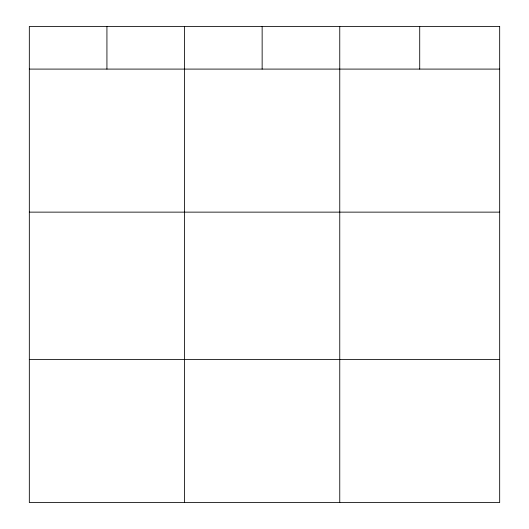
<?xml version="1.0" encoding="UTF-8"?>
<svg xmlns="http://www.w3.org/2000/svg" width="529" height="529" viewBox="0 0 529 529"><rect width="100%" height="100%" fill="white"/><g stroke="black" fill="none" stroke-linecap="round" stroke-linejoin="round"><path stroke-width="0.79" d="M29.326 69.094L499.674 69.094M29.326 212.136L499.674 212.136M29.326 359.508L499.674 359.508M419.715 26.45L419.715 69.094M339.757 26.45L339.757 502.55M262.146 26.45L262.146 69.094M184.542 26.45L184.542 502.55M106.931 26.45L106.931 69.094M499.674 26.45L29.326 26.45L29.326 502.55L499.674 502.55L499.674 26.45"/></g></svg>
